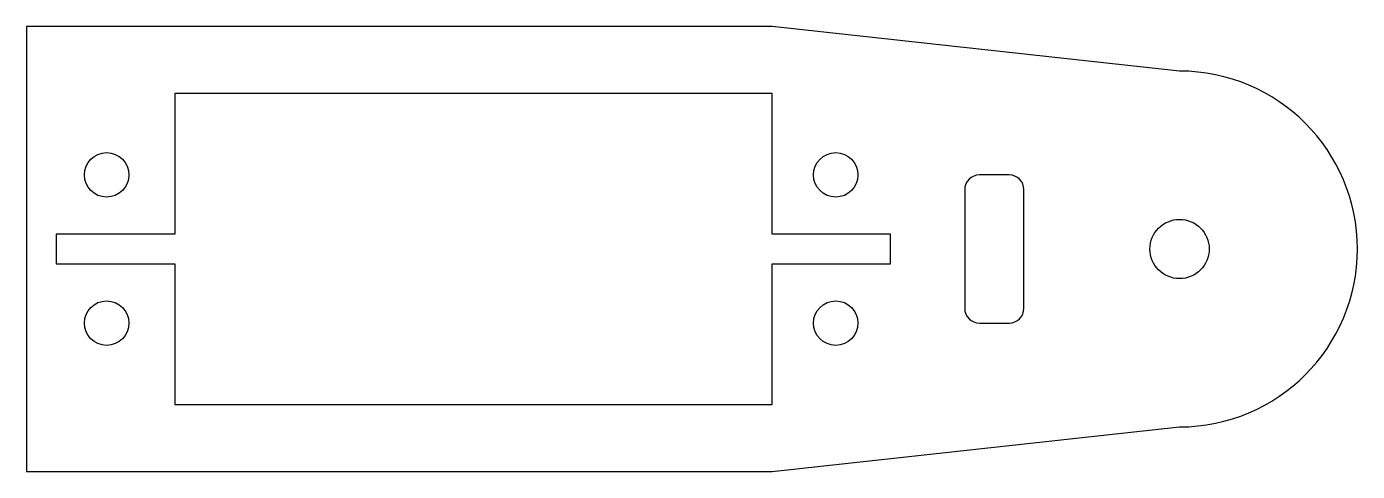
# Model space of a CAD drawing. Header units: millimetres. Extents: x -2 to 87.8, y 0 to 30.
import ezdxf

# ---------------------------------------------------------------- set-up
doc = ezdxf.new("R2010")
doc.units = ezdxf.units.MM

msp = doc.modelspace()

# ---------------------------------------------------------------- linework, layer by layer
at = {"color": 176, "linetype": 'Continuous', "lineweight": 25}
for p, q in [((-2, 30), (-2, 0)), ((48.3, 30), (-2, 30)), ((75.8, 27), (48.3, 30)), ((48.3, 25.5), (8, 25.5)), ((8, 25.5), (8, 16)), ((48.3, 16), (48.3, 25.5)), ((64.3, 20), (62.3, 20)), ((61.3, 19), (61.3, 11)), ((65.3, 11), (65.3, 19)), ((0, 16), (0, 14)), ((8, 16), (0, 16)), ((56.3, 16), (48.3, 16)), ((56.3, 14), (56.3, 16)), ((0, 14), (8, 14)), ((8, 14), (8, 4.5)), ((48.3, 4.5), (48.3, 14)), ((48.3, 14), (56.3, 14)), ((62.3, 10), (64.3, 10)), ((8, 4.5), (48.3, 4.5)), ((48.3, 0), (75.8, 3)), ((-2, 0), (48.3, 0))]:
    msp.add_line(p, q, dxfattribs=at)
for centre, radius in [((3.4, 20), 1.5), ((52.6, 20), 1.5), ((75.8, 15), 2), ((3.4, 10), 1.5), ((52.6, 10), 1.5)]:
    msp.add_circle(centre, radius, dxfattribs=at)
for centre, radius, start, end in [((75.8, 15), 12, 270, 90), ((62.3, 19), 1, 90, 180), ((64.3, 19), 1, 0, 90), ((62.3, 11), 1, 180, 270), ((64.3, 11), 1, 270, 0)]:
    msp.add_arc(centre, radius, start, end, dxfattribs=at)

doc.saveas('drawing.dxf')
